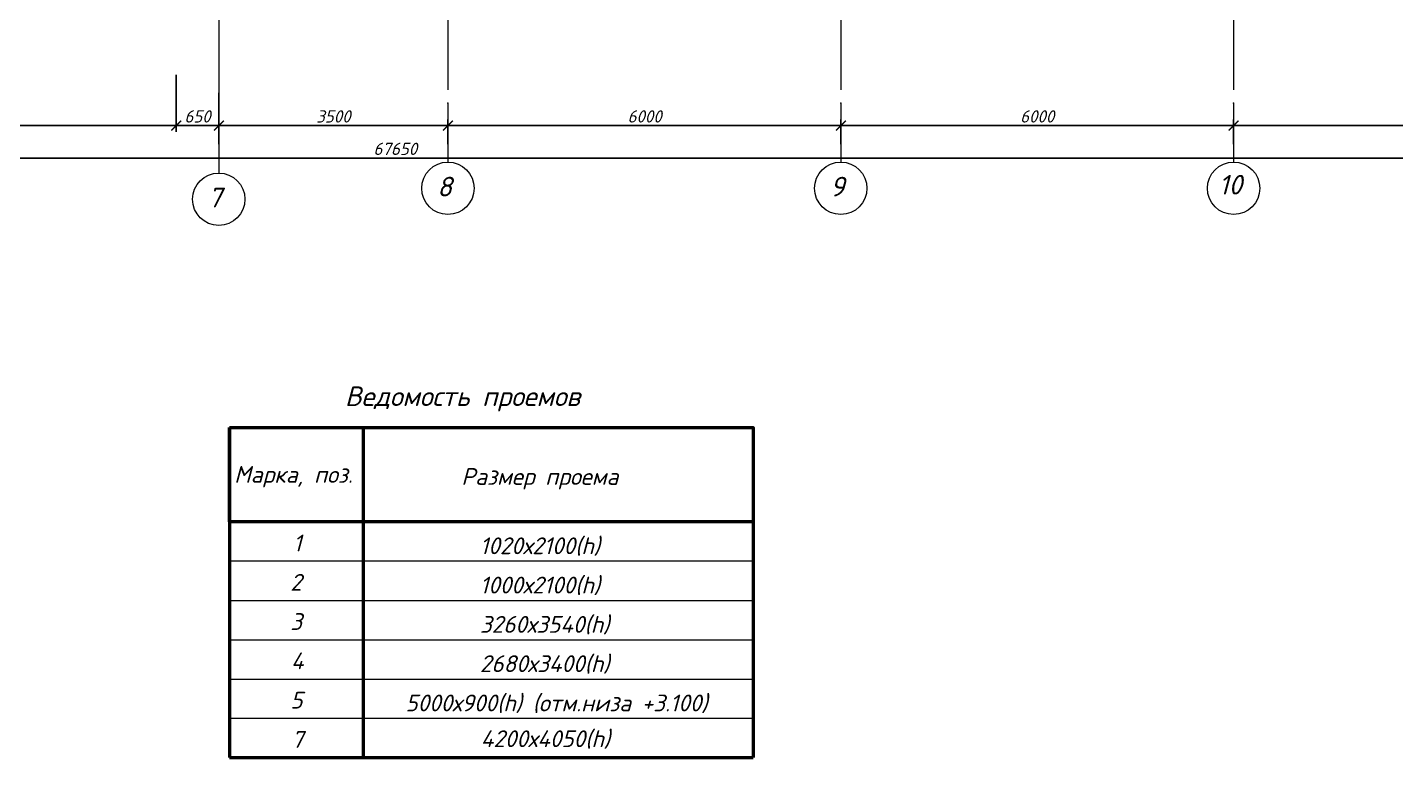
# Model space of a CAD drawing. Header units: millimetres. Extents: x -238377 to 196118, y -123284 to 30177.
# Drawn here: x -100341 to -79443, y -5899 to 5251 of the extents above; entities that cross this region are included whole.
import ezdxf
from ezdxf.enums import TextEntityAlignment as Align

# ---------------------------------------------------------------- set-up
doc = ezdxf.new("R2010")
doc.units = ezdxf.units.MM
doc.header["$MEASUREMENT"] = 0
doc.linetypes.add('Double Dashed', pattern=[1797.222233, 1325, -211.666656, 63.333344, -197.222233])
doc.layers.get('0').update_dxf_attribs({"lineweight": 5})
for name, color, linetype, lineweight in [('#размеры', 7, 'Continuous', 5), ('#Рамка', 7, 'Continuous', 50), ('k_ Рамка', 7, 'Continuous', 50), ('оси_Ном._пера__96', 7, 'Continuous', 5), ('оси_Ном._пера__97', 7, 'Continuous', 20), ('проемы', 222, 'Continuous', 13)]:
    doc.layers.add(name, color=color, linetype=linetype, lineweight=lineweight)
doc.layers.add('оси', color=7, linetype='Continuous')
doc.layers.add('текст', color=7, linetype='Continuous')
doc.styles.get("Standard").update_dxf_attribs({"font": 'isocpeui.ttf'})
doc.styles.add('STEP PR', font='isocpeui.ttf')
doc.styles.add('СГЕНЕРИР_СТИЛЬ_3', font='gost_2_304-81_type.ttf')
doc.dimstyles.new('SPDS', dxfattribs={"dimscale": 10, "dimtxt": 2.5, "dimasz": 2, "dimexe": 1.25, "dimexo": 0.625, "dimtad": 1, "dimdec": 0, "dimrnd": 0.001, "dimtxsty": 'STEP PR', "dimblk": 'ARCHTICK', "dimcen": 2.5, "dimdle": 2, "dimclrd": 256, "dimclre": 256, "dimclrt": 7, "dimadec": 0, "dimazin": 2, "dimtfac": 0.75, "dimtdec": 0, "dimtmove": 1, "dimatfit": 3, "dimfxl": 1, "dimtolj": 1, "dimarcsym": 1})

# ---------------------------------------------------------------- blocks, each defined once
blk = doc.blocks.new('Стандартный маркер сетки_17')
at = {"layer": 'оси_Ном._пера__96', "linetype": 'Double Dashed'}
for p, q in [((900, 0), (0, 0)), ((900, 0), (20403, 0)), ((20403, 0), (21303, 0))]:
    blk.add_line(p, q, dxfattribs=at)
blk.add_point((20403, 0), dxfattribs=at)
blk.add_point((20403, 0), dxfattribs=at)
at = {"layer": 'оси_Ном._пера__97', "linetype": 'Continuous'}
blk.add_circle((21703, 0), 400, dxfattribs=at)
at = {"layer": 'оси_Ном._пера__96', "style": 'СГЕНЕРИР_СТИЛЬ_3'}
blk.add_attdef('AC_MarkerText_1', text='', height=350, rotation=90, dxfattribs=at).set_placement((21973, -122), align=Align.BOTTOM_LEFT)
blk = doc.blocks.new('_ArchTick')
at = {"color": 0, "linetype": 'ByBlock', "const_width": 0.15}
blk.add_lwpolyline([(-0.5, -0.5), (0.5, 0.5)], dxfattribs=at)
blk = doc.blocks.new('*D461')
at = {"layer": '#размеры', "lineweight": -2, "transparency": 16777216}
for p, q in [((-128067, 4257), (-128067, 3161)), ((-60417, 3452), (-60417, 3161)), ((-128217, 3255), (-60267, 3255))]:
    blk.add_line(p, q, dxfattribs=at)
at = {"layer": 'Defpoints', "color": 0, "transparency": 16777216}
for p in [(-128067, 4303), (-60417, 3499), (-60417, 3255)]:
    blk.add_point(p, dxfattribs=at)
at = {"layer": '#размеры', "lineweight": -2, "transparency": 16777216, "xscale": 150, "yscale": 150, "zscale": 150, "rotation": 180}
blk.add_blockref('_ArchTick', (-128067, 3255), dxfattribs=at)
at = {"layer": '#размеры', "lineweight": -2, "transparency": 16777216, "xscale": 150, "yscale": 150, "zscale": 150}
blk.add_blockref('_ArchTick', (-60417, 3255), dxfattribs=at)
at = {"layer": '#размеры', "color": 7, "transparency": 16777216, "insert": (-94721, 3396), "char_height": 187.5, "attachment_point": 5, "style": 'STEP PR'}
blk.add_mtext('\\A1;67650', dxfattribs=at)
blk = doc.blocks.new('*D467')
at = {"layer": '#размеры', "lineweight": -2, "transparency": 16777216}
for p, q in [((-104067, 4684), (-104067, 3657)), ((-98067, 4524), (-98067, 3657)), ((-104217, 3751), (-97917, 3751))]:
    blk.add_line(p, q, dxfattribs=at)
at = {"layer": 'Defpoints', "color": 0, "transparency": 16777216}
for p in [(-104067, 4731), (-98067, 4570), (-98067, 3751)]:
    blk.add_point(p, dxfattribs=at)
at = {"layer": '#размеры', "lineweight": -2, "transparency": 16777216, "xscale": 150, "yscale": 150, "zscale": 150, "rotation": 180}
blk.add_blockref('_ArchTick', (-104067, 3751), dxfattribs=at)
at = {"layer": '#размеры', "lineweight": -2, "transparency": 16777216, "xscale": 150, "yscale": 150, "zscale": 150}
blk.add_blockref('_ArchTick', (-98067, 3751), dxfattribs=at)
at = {"layer": '#размеры', "color": 7, "transparency": 16777216, "insert": (-101067, 3891), "char_height": 187.5, "attachment_point": 5, "style": 'STEP PR'}
blk.add_mtext('\\A1;6000', dxfattribs=at)
blk = doc.blocks.new('*D468')
at = {"layer": '#размеры', "lineweight": -2, "transparency": 16777216}
for p, q in [((-97417, 4253), (-97417, 3657)), ((-98067, 4131), (-98067, 3657)), ((-98217, 3751), (-97267, 3751))]:
    blk.add_line(p, q, dxfattribs=at)
at = {"layer": 'Defpoints', "color": 0, "transparency": 16777216}
for p in [(-97417, 4300), (-98067, 4177), (-97417, 3751)]:
    blk.add_point(p, dxfattribs=at)
at = {"layer": '#размеры', "lineweight": -2, "transparency": 16777216, "xscale": 150, "yscale": 150, "zscale": 150, "rotation": 180}
blk.add_blockref('_ArchTick', (-98067, 3751), dxfattribs=at)
at = {"layer": '#размеры', "lineweight": -2, "transparency": 16777216, "xscale": 150, "yscale": 150, "zscale": 150}
blk.add_blockref('_ArchTick', (-97417, 3751), dxfattribs=at)
at = {"layer": '#размеры', "color": 7, "transparency": 16777216, "insert": (-97742, 3891), "char_height": 187.5, "attachment_point": 5, "style": 'STEP PR'}
blk.add_mtext('\\A1;650', dxfattribs=at)
blk = doc.blocks.new('*D469')
at = {"layer": '#размеры', "lineweight": -2, "transparency": 16777216}
for p, q in [((-97417, 3466), (-97417, 3844)), ((-93917, 3466), (-93917, 3844)), ((-97567, 3751), (-93767, 3751))]:
    blk.add_line(p, q, dxfattribs=at)
at = {"layer": 'Defpoints', "color": 0, "transparency": 16777216}
for p in [(-93917, 3751), (-97417, 3419), (-93917, 3419)]:
    blk.add_point(p, dxfattribs=at)
at = {"layer": '#размеры', "lineweight": -2, "transparency": 16777216, "xscale": 150, "yscale": 150, "zscale": 150, "rotation": 180}
blk.add_blockref('_ArchTick', (-97417, 3751), dxfattribs=at)
at = {"layer": '#размеры', "lineweight": -2, "transparency": 16777216, "xscale": 150, "yscale": 150, "zscale": 150}
blk.add_blockref('_ArchTick', (-93917, 3751), dxfattribs=at)
at = {"layer": '#размеры', "color": 7, "transparency": 16777216, "insert": (-95667, 3891), "char_height": 187.5, "attachment_point": 5, "style": 'STEP PR'}
blk.add_mtext('\\A1;3500', dxfattribs=at)
blk = doc.blocks.new('*D470')
at = {"layer": '#размеры', "lineweight": -2, "transparency": 16777216}
for p, q in [((-93917, 3822), (-93917, 3657)), ((-87917, 3466), (-87917, 3844)), ((-94067, 3751), (-87767, 3751))]:
    blk.add_line(p, q, dxfattribs=at)
at = {"layer": 'Defpoints', "color": 0, "transparency": 16777216}
for p in [(-93917, 3869), (-87917, 3751), (-87917, 3419)]:
    blk.add_point(p, dxfattribs=at)
at = {"layer": '#размеры', "lineweight": -2, "transparency": 16777216, "xscale": 150, "yscale": 150, "zscale": 150, "rotation": 180}
blk.add_blockref('_ArchTick', (-93917, 3751), dxfattribs=at)
at = {"layer": '#размеры', "lineweight": -2, "transparency": 16777216, "xscale": 150, "yscale": 150, "zscale": 150}
blk.add_blockref('_ArchTick', (-87917, 3751), dxfattribs=at)
at = {"layer": '#размеры', "color": 7, "transparency": 16777216, "insert": (-90913, 3891), "char_height": 187.5, "attachment_point": 5, "style": 'STEP PR'}
blk.add_mtext('\\A1;6000', dxfattribs=at)
blk = doc.blocks.new('*D471')
at = {"layer": '#размеры', "lineweight": -2, "transparency": 16777216}
for p, q in [((-87917, 3466), (-87917, 3844)), ((-81917, 3466), (-81917, 3844)), ((-88067, 3751), (-81767, 3751))]:
    blk.add_line(p, q, dxfattribs=at)
at = {"layer": 'Defpoints', "color": 0, "transparency": 16777216}
for p in [(-81917, 3751), (-87917, 3419), (-81917, 3419)]:
    blk.add_point(p, dxfattribs=at)
at = {"layer": '#размеры', "lineweight": -2, "transparency": 16777216, "xscale": 150, "yscale": 150, "zscale": 150, "rotation": 180}
blk.add_blockref('_ArchTick', (-87917, 3751), dxfattribs=at)
at = {"layer": '#размеры', "lineweight": -2, "transparency": 16777216, "xscale": 150, "yscale": 150, "zscale": 150}
blk.add_blockref('_ArchTick', (-81917, 3751), dxfattribs=at)
at = {"layer": '#размеры', "color": 7, "transparency": 16777216, "insert": (-84917, 3891), "char_height": 187.5, "attachment_point": 5, "style": 'STEP PR'}
blk.add_mtext('\\A1;6000', dxfattribs=at)
blk = doc.blocks.new('*D472')
at = {"layer": '#размеры', "lineweight": -2, "transparency": 16777216}
for p, q in [((-75917, 3979), (-75917, 3657)), ((-81917, 3546), (-81917, 3844)), ((-82067, 3751), (-75767, 3751))]:
    blk.add_line(p, q, dxfattribs=at)
at = {"layer": 'Defpoints', "color": 0, "transparency": 16777216}
for p in [(-75917, 4026), (-75917, 3751), (-81917, 3499)]:
    blk.add_point(p, dxfattribs=at)
at = {"layer": '#размеры', "lineweight": -2, "transparency": 16777216, "xscale": 150, "yscale": 150, "zscale": 150, "rotation": 180}
blk.add_blockref('_ArchTick', (-81917, 3751), dxfattribs=at)
at = {"layer": '#размеры', "lineweight": -2, "transparency": 16777216, "xscale": 150, "yscale": 150, "zscale": 150}
blk.add_blockref('_ArchTick', (-75917, 3751), dxfattribs=at)
at = {"layer": '#размеры', "color": 7, "transparency": 16777216, "insert": (-78917, 3891), "char_height": 187.5, "attachment_point": 5, "style": 'STEP PR'}
blk.add_mtext('\\A1;6000', dxfattribs=at)

msp = doc.modelspace()

# ---------------------------------------------------------------- linework, layer by layer
at = {"layer": '#Рамка', "linetype": 'Continuous', "ltscale": 100}
for p, q in [((-95214.2, -859.1), (-95214.2, -2299.1)), ((-97254.7, -5899.1), (-89254.7, -5899.1))]:
    msp.add_line(p, q, dxfattribs=at)
for points in [[(-97254.7, -859.1), (-97254.7, -5899.1)], [(-97254.7, -859.1), (-89254.7, -859.1)], [(-95214.2, -859.1), (-95214.2, -5899.1)], [(-89254.7, -859.1), (-89254.7, -5899.1)]]:
    msp.add_lwpolyline(points, dxfattribs=at)
msp.add_lwpolyline([(-97254.7, -859.1), (-89254.7, -859.1), (-89254.7, -2299.1), (-97254.7, -2299.1)], close=True, dxfattribs=at)
at = {"ltscale": 100}
for p, q in [((-89254.7, -2899.1), (-97254.7, -2899.1)), ((-97254.7, -3499.1), (-89254.7, -3499.1)), ((-97254.7, -4099.1), (-89254.7, -4099.1)), ((-97254.7, -4699.1), (-89254.7, -4699.1)), ((-97254.7, -5299.1), (-89254.7, -5299.1))]:
    msp.add_line(p, q, dxfattribs=at)
at = {"layer": 'проемы', "ltscale": 100}
msp.add_line((-97254.7, -2299.1), (-89254.7, -2299.1), dxfattribs=at)

# ---------------------------------------------------------------- block references
at = {"layer": 'оси', "color": 251, "lineweight": 5}
ref = msp.add_blockref('Стандартный маркер сетки_17', (-93917.3, 24496.5), dxfattribs=dict(at, zscale=1000, rotation=270))
ref.add_attrib('AC_MarkerText_1', '8', dxfattribs={"color": 7, "linetype": 'Continuous', "lineweight": 13, "height": 300, "rotation": 360}).set_placement((-94081.8, 2579.7), align=Align.BOTTOM_LEFT)
ref = msp.add_blockref('Стандартный маркер сетки_17', (-87917.3, 24496.5), dxfattribs=dict(at, zscale=1000, rotation=270))
ref.add_attrib('AC_MarkerText_1', '9', dxfattribs={"color": 7, "linetype": 'Continuous', "lineweight": 13, "height": 300, "rotation": 360}).set_placement((-88081.8, 2579.7), align=Align.BOTTOM_LEFT)
ref = msp.add_blockref('Стандартный маркер сетки_17', (-81917.3, 24496.5), dxfattribs=dict(at, zscale=1000, rotation=270))
ref.add_attrib('AC_MarkerText_1', '10', dxfattribs={"color": 7, "linetype": 'Continuous', "lineweight": 13, "height": 300, "rotation": 360}).set_placement((-82144.8, 2609), align=Align.BOTTOM_LEFT)
ref = msp.add_blockref('Стандартный маркер сетки_17', (-97417.3, 24329.7), dxfattribs=dict(at, zscale=1000, rotation=270))
ref.add_attrib('AC_MarkerText_1', '7', dxfattribs={"color": 7, "linetype": 'Continuous', "lineweight": 13, "height": 300, "rotation": 360}).set_placement((-97581.8, 2412.9), align=Align.BOTTOM_LEFT)

# ---------------------------------------------------------------- texts
at = {"layer": 'k_ Рамка', "color": 7, "style": 'STEP PR'}
msp.add_text('Ведомость проемов ', height=300, dxfattribs=at).set_placement((-95490.6, -531.2))
at = {"layer": 'текст', "ltscale": 100, "style": 'STEP PR'}
for s, p in [('Марка, поз.', (-97182.7, -1703.4)), ('Размер проема', (-93713.1, -1734.7)), ('1020х2100(h)', (-93429.3, -2792.8)), ('1000х2100(h)', (-93429.3, -3392.8)), ('3260х3540(h)', (-93429.3, -3992.8)), ('2680х3400(h)', (-93429.3, -4592.8)), ('5000х900(h) (отм.низа +3.100)', (-94566.4, -5192.8)), ('4200х4050(h)', (-93415.8, -5738.8))]:
    msp.add_text(s, height=256.564, dxfattribs=at).set_placement(p)
at = {"layer": 'текст', "ltscale": 100, "char_height": 256.564, "attachment_point": 1, "style": 'STEP PR'}
for s, insert in [('\\pi973.68;1', (-97254.7, -2493.8)), ('\\pi929.17;2', (-97254.7, -3093.8)), ('\\pi929.26;3', (-97254.7, -3693.8)), ('\\pi941.02;4', (-97254.7, -4293.8)), ('\\pi930.04;5', (-97254.7, -4893.8)), ('\\pi949.48;7', (-97254.7, -5493.8))]:
    msp.add_mtext_dynamic_manual_height_columns(s, width=2040.457, gutter_width=1250, heights=[0], dxfattribs=dict(at, insert=insert))

# ---------------------------------------------------------------- dimensions: what is measured, and where the dimension line sits
at = {"layer": '#размеры'}
for base, p1, p2, picture, middle in [((-98067.3, 3750.6), (-104067.3, 4731.1), (-98067.3, 4570.4), '*D467', (-101067.3, 3750.6)), ((-60417.3, 3254.5), (-128067.3, 4303.4), (-60417.3, 3499.1), '*D461', (-94721.2, 3254.5)), ((-97417.3, 3750.6), (-98067.3, 4177.4), (-97417.3, 4300), '*D468', (-97742.3, 3750.6)), ((-93917.3, 3750.6), (-97417.3, 3419.1), (-93917.3, 3419.1), '*D469', (-95667.3, 3750.6)), ((-87917.3, 3750.6), (-93917.3, 3869.1), (-87917.3, 3419.1), '*D470', (-90912.6, 3750.6)), ((-81917.3, 3750.6), (-87917.3, 3419.1), (-81917.3, 3419.1), '*D471', (-84917.3, 3750.6)), ((-75917.3, 3750.6), (-81917.3, 3499.1), (-75917.3, 4025.9), '*D472', (-78917.3, 3750.6))]:
    dim = msp.add_linear_dim(base=base, p1=p1, p2=p2, dimstyle='SPDS', override={"dimscale": 75, "dimtxsty": 'STEP PR'}, dxfattribs=at)
    dim.commit()
    dim.dimension.update_dxf_attribs({"geometry": picture, "text_midpoint": middle, "dimtype": 160})

doc.saveas('drawing.dxf')
